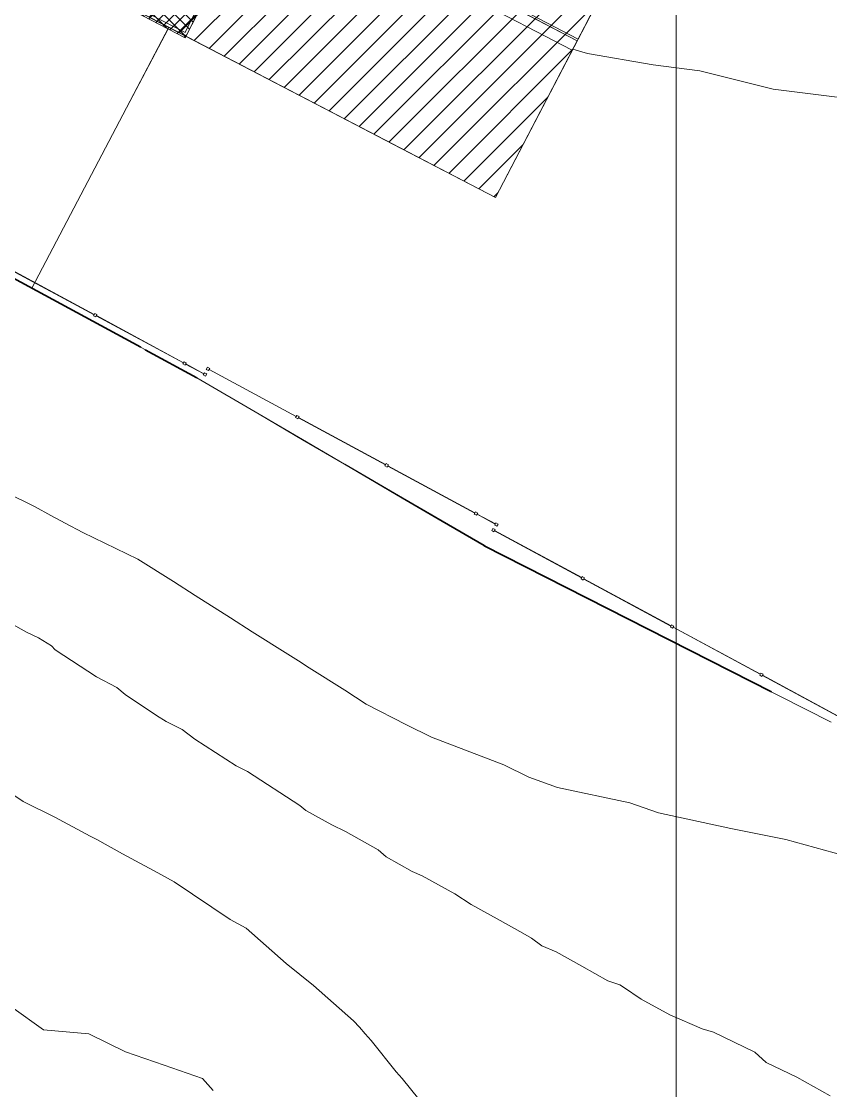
# Model space of a CAD drawing. Header units: metres. Extents: x -207 to 292, y -187 to 169.
# Drawn here: x -63.16 to -47.21, y -154.52 to -133.46 of the extents above; entities that cross this region are included whole.
import ezdxf

# ---------------------------------------------------------------- set-up
doc = ezdxf.new("R2010")
doc.units = ezdxf.units.M
doc.linetypes.add('IMPORT-IMPORT-LÍMITE2 _2_', pattern=[36.83, 6.35, -2.54, 0, -2.54, 25.4, 0, 0, 0])
for name, color, linetype, lineweight in [('A-FLOR', 7, 'Continuous', 9), ('A-FLOR-PATT', 7, 'Continuous', 9), ('A-GLAZ-CWMG', 7, 'Continuous', 9), ('A-WALL', 7, 'Continuous', 9), ('C-BLDG-PADS', 7, 'Continuous', 9), ('C-TOPO', 7, 'Continuous', 9), ('C-TOPO-MAJR', 7, 'Continuous', 35), ('EQUIPOS PIS', 7, 'Continuous', 9), ('grilla', 7, 'Continuous', 9), ('linea propiedad', 7, 'IMPORT-IMPORT-LÍMITE2 _2_', 35)]:
    doc.layers.add(name, color=color, linetype=linetype, lineweight=lineweight)
doc.layers.add('PR10-ARQ-PL-001-Emplazamiento-C-1_dwg', color=7, linetype='Continuous', lineweight=9, true_color=0x767676)

# ---------------------------------------------------------------- blocks, each defined once
blk = doc.blocks.new('YADRAN_LASQUEMAS_ARQ_MO_003_ESTANQUE CABECERA_rvt-1-PLANTA EMPLAZAMIENTO ACTUALIZADO')
at = {"layer": 'A-FLOR-PATT', "true_color": 0xc6c6c6}
h = blk.add_hatch(dxfattribs=at)
h.set_pattern_fill('FP_24', color=9, style=0, pattern_type=2)
h.set_pattern_definition([(45, (0, 0), (-0.10606602, 0.10606602), []), (135, (0, 0), (-0.10606602, -0.10606602), [])])
h.paths.add_polyline_path([(-59.933, -133.782), (-58.302, -130.622), (-68.559, -125.275), (-70.133, -128.465), (-60.384, -133.547)])
at = {"layer": 'A-FLOR'}
for p, q in [((-59.933, -133.782), (-70.133, -128.465)), ((-70.133, -128.465), (-59.933, -133.782)), ((-58.302, -130.622), (-59.933, -133.782)), ((-59.933, -133.782), (-58.302, -130.622))]:
    blk.add_line(p, q, dxfattribs=at)
at = {"layer": 'A-WALL'}
for p, q in [((-52.188, -133.809), (-68.559, -125.275)), ((-68.559, -125.275), (-52.188, -133.809)), ((-69.911, -128.58), (-59.933, -133.782)), ((-59.933, -133.782), (-69.911, -128.58)), ((-59.818, -133.56), (-58.417, -130.844)), ((-58.417, -130.844), (-59.818, -133.56)), ((-52.304, -134.031), (-58.417, -130.844)), ((-58.417, -130.844), (-52.304, -134.031)), ((-59.818, -133.56), (-59.933, -133.782)), ((-59.933, -133.782), (-59.818, -133.56)), ((-52.188, -133.809), (-52.304, -134.031)), ((-52.304, -134.031), (-52.188, -133.809))]:
    blk.add_line(p, q, dxfattribs=at)
blk = doc.blocks.new('PR10-ARQ-PL-001-Emplazamiento-C-1_dwg_Circular Mullion - 5mm-517344-PLANTA EMPLAZAMIENTO-674655-PLANTA EMPLAZAMIENTO ACTUALIZADO')
at = {"layer": 'A-GLAZ-CWMG', "flags": 128}
for points in [[(-84.442, 139.656), (-83.711, 141.464), (-83.713, 141.465), (-83.716, 141.466), (-84.446, 139.658), (-84.444, 139.657)], [(-84.444, 139.657), (-83.713, 141.465)]]:
    blk.add_lwpolyline(points, close=True, dxfattribs=at)
blk = doc.blocks.new('PR10-ARQ-PL-001-Emplazamiento-C-1_dwg_Circular Mullion - 5mm-533785-PLANTA EMPLAZAMIENTO-674666-PLANTA EMPLAZAMIENTO ACTUALIZADO')
at = {"layer": 'A-GLAZ-CWMG', "flags": 128}
for points in [[(-59.56, -140.402), (-59.92, -140.208), (-59.921, -140.21), (-59.922, -140.212), (-59.563, -140.406), (-59.562, -140.404)], [(-59.562, -140.404), (-59.921, -140.21)]]:
    blk.add_lwpolyline(points, close=True, dxfattribs=at)
blk = doc.blocks.new('PR10-ARQ-PL-001-Emplazamiento-C-1_dwg_Rectangular Mullion - 50 x 50 mm-517346-PLANTA EMPLAZAMIENTO-674657-PLANTA EMPLAZAMIENTO ACTUALIZADO')
at = {"layer": 'A-GLAZ-CWMG', "flags": 128}
blk.add_lwpolyline([(0.025, 0.025), (-0.025, 0.025), (-0.025, -0.025), (0.025, -0.025)], close=True, dxfattribs=at)
blk = doc.blocks.new('PR10-ARQ-PL-001-Emplazamiento-C-1_dwg_Rectangular Mullion - 50 x 50 mm-517357-PLANTA EMPLAZAMIENTO-674659-PLANTA EMPLAZAMIENTO ACTUALIZADO')
at = {"layer": 'A-GLAZ-CWMG', "flags": 128}
blk.add_lwpolyline([(0.025, 0.025), (0.025, -0.025), (-0.025, -0.025), (-0.025, 0.025)], close=True, dxfattribs=at)
blk = doc.blocks.new('PR10-ARQ-PL-001-Emplazamiento-C-1_dwg_Quad Corner Mullion - 50x50 mm-517351-PLANTA EMPLAZAMIENTO-674653-PLANTA EMPLAZAMIENTO ACTUALIZADO')
at = {"layer": 'A-GLAZ-CWMG', "flags": 128}
blk.add_lwpolyline([(0.025, 0.025), (-0.025, 0.025), (-0.025, -0.025), (0.025, -0.025)], close=True, dxfattribs=at)
blk = doc.blocks.new('PR10-ARQ-PL-001-Emplazamiento-C-1_dwg_Quad Corner Mullion - 50x50 mm-517358-PLANTA EMPLAZAMIENTO-674658-PLANTA EMPLAZAMIENTO ACTUALIZADO')
at = {"layer": 'A-GLAZ-CWMG', "flags": 128}
blk.add_lwpolyline([(0.025, 0.025), (0.025, -0.025), (-0.025, -0.025), (-0.025, 0.025)], close=True, dxfattribs=at)
blk = doc.blocks.new('PR10-ARQ-PL-001-Emplazamiento-C-1_dwg_Quad Corner Mullion - 50x50 mm-517354-PLANTA EMPLAZAMIENTO-674654-PLANTA EMPLAZAMIENTO ACTUALIZADO')
at = {"layer": 'A-GLAZ-CWMG', "flags": 128}
blk.add_lwpolyline([(0.025, 0.025), (0.025, -0.025), (-0.025, -0.025), (-0.025, 0.025)], close=True, dxfattribs=at)
blk = doc.blocks.new('PR10-ARQ-PL-001-Emplazamiento-C-1_dwg_Quad Corner Mullion - 50x50 mm-517356-PLANTA EMPLAZAMIENTO-674660-PLANTA EMPLAZAMIENTO ACTUALIZADO')
at = {"layer": 'A-GLAZ-CWMG', "flags": 128}
blk.add_lwpolyline([(0.025, 0.025), (-0.025, 0.025), (-0.025, -0.025), (0.025, -0.025)], close=True, dxfattribs=at)
blk = doc.blocks.new('PR10-ARQ-PL-001-Emplazamiento-C-1_dwg_Circular Mullion - 5mm-533957-PLANTA EMPLAZAMIENTO-674682-PLANTA EMPLAZAMIENTO ACTUALIZADO')
at = {"layer": 'A-GLAZ-CWMG', "flags": 128}
for points in [[(-53.819, -143.358), (-54.177, -143.165), (-54.178, -143.167), (-54.179, -143.169), (-53.821, -143.362), (-53.82, -143.36)], [(-53.82, -143.36), (-54.178, -143.167)]]:
    blk.add_lwpolyline(points, close=True, dxfattribs=at)
blk = doc.blocks.new('PR10-ARQ-PL-001-Emplazamiento-C-1_dwg-674643-PLANTA EMPLAZAMIENTO ACTUALIZADO')
at = {"lineweight": 9, "true_color": 0x0000ff}
h = blk.add_hatch(dxfattribs=at)
h.set_pattern_fill('FP_4', color=5, style=0, pattern_type=2)
h.set_pattern_definition([(45, (0, 0), (-0.2245064, 0.2245064), [])])
h.paths.add_polyline_path([(-53.817, -136.933), (-51.195, -131.903), (-52.521, -131.235), (-51.291, -128.657), (-53.766, -127.464), (-47.769, -115.926), (-49.371, -115.085), (-48.232, -112.822), (-60.834, -106.205), (-61.973, -108.468), (-63.223, -107.811), (-67.311, -115.93), (-67.198, -115.988), (-71.313, -123.882), (-68.574, -125.309), (-70.186, -128.401), (-58.302, -134.595)])
at = {"lineweight": 9}
blk.add_line((-70.118, -128.436), (-59.918, -133.753), dxfattribs=at)
at = {"lineweight": 9, "flags": 128}
blk.add_lwpolyline([(-59.918, -133.753), (-53.817, -136.933), (-51.195, -131.903), (-52.523, -131.239), (-51.288, -128.659)], dxfattribs=at)
at = {"layer": 'C-BLDG-PADS'}
for p, q in [((-59.918, -133.753), (-70.118, -128.436)), ((-52.205, -133.842), (-58.319, -130.655)), ((-53.817, -136.933), (-59.918, -133.753))]:
    blk.add_line(p, q, dxfattribs=at)
at = {"layer": 'C-BLDG-PADS', "flags": 128}
blk.add_lwpolyline([(-52.523, -131.238), (-51.183, -131.88), (-53.817, -136.933)], dxfattribs=at)
at = {"layer": 'C-TOPO'}
blk.add_line((-70.118, -128.436), (-59.918, -133.753), dxfattribs=at)
at = {"layer": 'C-TOPO', "flags": 128}
for points in [[(-47.204, -147.268), (-49.25, -146.228), (-50.394, -145.647), (-53.88, -143.876), (-54.042, -143.793), (-54.87, -143.309), (-55.653, -142.85), (-56.79, -142.185), (-57.617, -141.701), (-58.474, -141.199), (-59.701, -140.481), (-60.869, -139.847), (-61.135, -139.702), (-61.867, -139.305), (-63.476, -138.432), (-65.426, -137.373), (-66.431, -136.827), (-69.242, -135.301), (-71.101, -134.291), (-71.799, -133.912)], [(-71.799, -133.912), (-71.101, -134.291), (-69.242, -135.301), (-66.431, -136.827), (-65.426, -137.373), (-63.476, -138.432), (-62.952, -138.716), (-61.087, -135.165), (-60.269, -133.607)], [(-47.204, -147.268), (-49.25, -146.228), (-50.394, -145.647), (-53.88, -143.876), (-54.036, -143.785), (-54.042, -143.781), (-54.868, -143.3), (-55.65, -142.845), (-56.788, -142.182), (-56.79, -142.181), (-57.616, -141.7), (-58.045, -141.45), (-58.474, -141.199), (-59.701, -140.481), (-60.869, -139.847), (-61.135, -139.702), (-61.867, -139.305), (-62.952, -138.716), (-61.087, -135.165), (-60.269, -133.607)], [(-60.269, -133.607), (-60.254, -133.578), (-63.005, -132.144), (-63.124, -132.082), (-63.186, -132.049), (-64.904, -131.154), (-66.984, -130.07), (-67.745, -129.673), (-68.294, -129.387), (-69.032, -129.002), (-70.118, -128.436)], [(-60.254, -133.578), (-63.005, -132.144), (-63.124, -132.082), (-63.186, -132.049), (-64.904, -131.154), (-66.984, -130.07), (-67.745, -129.673), (-68.294, -129.387), (-69.032, -129.002), (-70.118, -128.436)], [(-70.118, -128.436), (-69.032, -129.002), (-68.294, -129.387), (-67.745, -129.673), (-66.984, -130.07), (-64.904, -131.154), (-63.186, -132.049), (-63.124, -132.082), (-63.005, -132.144), (-60.254, -133.578)], [(-58.319, -130.655), (-52.205, -133.842), (-52.371, -134.159), (-52.626, -134.649), (-53.817, -136.933), (-54.652, -136.498), (-55.84, -135.879), (-57.023, -135.262), (-59.274, -134.089), (-59.918, -133.753)], [(-59.918, -133.753), (-59.274, -134.089), (-57.023, -135.262), (-55.84, -135.879), (-54.652, -136.498), (-53.817, -136.933), (-52.626, -134.649), (-52.371, -134.159), (-52.205, -133.842), (-58.319, -130.655)], [(-59.918, -133.753), (-53.817, -136.933), (-52.205, -133.842), (-58.319, -130.655)], [(-58.319, -130.655), (-52.205, -133.842), (-51.183, -131.88), (-52.523, -131.238)], [(-53.549, -133.141), (-52.205, -133.842), (-53.549, -133.141)], [(-53.549, -133.141), (-52.205, -133.842), (-53.549, -133.141)], [(-59.918, -133.753), (-59.274, -134.089), (-57.023, -135.262), (-55.84, -135.879), (-54.652, -136.498), (-53.817, -136.933), (-52.626, -134.649), (-52.371, -134.159), (-52.205, -133.842), (-52.058, -133.56), (-52.009, -133.465), (-51.619, -132.716), (-51.378, -132.254), (-51.267, -132.042), (-51.183, -131.88), (-51.412, -131.77), (-52.488, -131.255), (-52.523, -131.238)], [(-60.269, -133.607), (-60.254, -133.578), (-60.017, -133.701), (-59.918, -133.753)]]:
    blk.add_lwpolyline(points, dxfattribs=at)
for points in [[(-70.118, -128.436), (-69.032, -129.002), (-68.294, -129.387), (-67.745, -129.673), (-66.984, -130.07), (-64.904, -131.154), (-63.186, -132.049), (-63.124, -132.082), (-63.005, -132.144), (-60.254, -133.578), (-63.005, -132.144), (-63.124, -132.082), (-63.186, -132.049), (-64.904, -131.154), (-66.984, -130.07), (-67.745, -129.673), (-68.294, -129.387), (-69.032, -129.002)], [(-52.523, -131.239), (-52.488, -131.255), (-51.412, -131.77), (-51.183, -131.88), (-51.267, -132.042), (-51.378, -132.254), (-51.619, -132.716), (-52.009, -133.465), (-52.058, -133.56), (-52.205, -133.842), (-52.058, -133.56), (-52.009, -133.465), (-51.619, -132.716), (-51.378, -132.254), (-51.267, -132.042), (-51.183, -131.88), (-51.412, -131.77), (-52.488, -131.255)], [(-52.523, -131.239), (-52.488, -131.255), (-51.412, -131.77), (-51.183, -131.88), (-51.267, -132.042), (-51.378, -132.254), (-51.619, -132.716), (-52.009, -133.465), (-52.058, -133.56), (-52.205, -133.842), (-52.058, -133.56), (-52.009, -133.465), (-51.619, -132.716), (-51.378, -132.254), (-51.267, -132.042), (-51.183, -131.88), (-51.412, -131.77), (-52.488, -131.255)], [(-59.918, -133.753), (-60.017, -133.701), (-60.254, -133.578), (-60.017, -133.701)], [(-59.918, -133.753), (-60.017, -133.701), (-60.254, -133.578), (-60.017, -133.701)], [(-59.918, -133.753), (-59.274, -134.089), (-57.023, -135.262), (-55.84, -135.879), (-54.652, -136.498), (-53.817, -136.933), (-52.626, -134.649), (-52.371, -134.159), (-52.205, -133.842), (-52.371, -134.159), (-52.626, -134.649), (-53.817, -136.933), (-54.652, -136.498), (-55.84, -135.879), (-57.023, -135.262), (-59.274, -134.089)]]:
    blk.add_lwpolyline(points, close=True, dxfattribs=at)
at = {"layer": 'C-TOPO-MAJR', "color": 1, "lineweight": 9, "true_color": 0xff0000, "flags": 128}
for points in [[(-46.381, -150.046), (-48.094, -149.577), (-49.181, -149.356), (-50.607, -149.053), (-51.171, -148.853), (-52.597, -148.55), (-53.161, -148.35), (-53.653, -148.106), (-55.077, -147.562), (-55.569, -147.318), (-56.363, -146.909), (-56.786, -146.636), (-57.488, -146.196), (-57.699, -146.059), (-57.91, -145.923), (-58.612, -145.483), (-59.035, -145.21), (-59.737, -144.77), (-60.159, -144.497), (-60.862, -144.056), (-61.95, -143.526), (-62.296, -143.346), (-62.575, -143.192), (-62.887, -143.025), (-63.459, -142.741)], [(-47.222, -154.624), (-47.878, -154.257), (-48.482, -153.966), (-48.704, -153.768), (-49.523, -153.373), (-49.741, -153.307), (-50.383, -153.029), (-50.949, -152.724), (-51.297, -152.487), (-51.365, -152.439), (-51.604, -152.357), (-52.113, -152.073), (-52.622, -151.789), (-52.906, -151.673), (-53.106, -151.519), (-53.277, -151.422), (-53.786, -151.138), (-54.295, -150.854), (-54.617, -150.649), (-55.262, -150.289), (-55.46, -150.203), (-55.969, -149.919), (-56.129, -149.779), (-56.773, -149.419), (-57.041, -149.287), (-57.55, -149.003), (-57.674, -148.905), (-58.704, -148.235), (-58.926, -148.126), (-59.739, -147.597), (-59.99, -147.41), (-60.302, -147.249), (-60.493, -147.134), (-61.115, -146.72), (-61.276, -146.585), (-61.678, -146.372), (-62.491, -145.843), (-62.562, -145.76), (-62.818, -145.605), (-63.054, -145.495), (-63.846, -145.05)], [(-55.161, -154.897), (-55.658, -154.281), (-55.772, -154.151), (-56.269, -153.535), (-56.383, -153.405), (-56.498, -153.275), (-56.612, -153.145), (-57.401, -152.45), (-57.67, -152.235), (-57.939, -152.02), (-58.729, -151.325), (-59.047, -151.149), (-60.149, -150.409), (-60.467, -150.233), (-61.163, -149.86), (-61.671, -149.577), (-61.8, -149.508), (-62.496, -149.134), (-63.121, -148.83), (-63.608, -148.508)], [(-59.382, -154.523), (-59.588, -154.286), (-60.347, -154.021), (-61.105, -153.756), (-61.829, -153.406), (-62.72, -153.326), (-63.346, -152.876), (-64.91, -152.391), (-66.946, -151.796), (-67.963, -151.498), (-68.746, -151.255), (-69.763, -150.958), (-70.546, -150.715), (-71.709, -150.27)], [(-52.292, -134.008), (-52.004, -134.091), (-50.709, -134.316), (-49.79, -134.433), (-48.343, -134.794), (-46.505, -135.026), (-44.846, -135.315), (-43.399, -135.676), (-41.655, -136.223), (-40.223, -136.738), (-38.199, -137.694), (-36.175, -138.65), (-34.743, -139.166), (-33.4, -139.727), (-32.757, -139.9), (-31.341, -140.382), (-30.698, -140.555), (-29.282, -141.037)]]:
    blk.add_lwpolyline(points, dxfattribs=at)
at = {"layer": 'EQUIPOS PIS', "flags": 128}
blk.add_lwpolyline([(-68.518, -125.296), (-70.077, -128.454), (-59.932, -133.68), (-58.398, -130.572)], dxfattribs=at)
at = {"layer": 'grilla'}
blk.add_line((-50.258, -123.137), (-50.258, -186.737), dxfattribs=at)
at = {"layer": 'linea propiedad', "flags": 128}
for points in [[(143.795, -0.255), (151.813, 17.148), (-83.704, 141.488), (-161.771, -49.779), (-137.14, -85.351), (-83.167, -127.74), (-59.701, -140.481)], [(-54.042, -143.793), (-38.598, -151.641), (-10.751, -156.968), (44.566, -149.053), (79.439, -137.61), (80.625, -135.045), (148.868, -121.367), (151.509, -116.902), (163.851, -37.257), (170.315, -18.175), (141.974, -4.208)]]:
    blk.add_lwpolyline(points, dxfattribs=at)
for name, p, rotation in [('PR10-ARQ-PL-001-Emplazamiento-C-1_dwg_Circular Mullion - 5mm-517344-PLANTA EMPLAZAMIENTO-674655-PLANTA EMPLAZAMIENTO ACTUALIZADO', (86.419, -70.766), 83.64668173730823), ('PR10-ARQ-PL-001-Emplazamiento-C-1_dwg_Circular Mullion - 5mm-517344-PLANTA EMPLAZAMIENTO-674655-PLANTA EMPLAZAMIENTO ACTUALIZADO', (86.419, -70.766), 83.64668173730823), ('PR10-ARQ-PL-001-Emplazamiento-C-1_dwg_Circular Mullion - 5mm-517344-PLANTA EMPLAZAMIENTO-674655-PLANTA EMPLAZAMIENTO ACTUALIZADO', (86.419, -70.766), 83.64668173730823), ('PR10-ARQ-PL-001-Emplazamiento-C-1_dwg_Circular Mullion - 5mm-517344-PLANTA EMPLAZAMIENTO-674655-PLANTA EMPLAZAMIENTO ACTUALIZADO', (88.179, -71.715), 83.64668173730823), ('PR10-ARQ-PL-001-Emplazamiento-C-1_dwg_Circular Mullion - 5mm-517344-PLANTA EMPLAZAMIENTO-674655-PLANTA EMPLAZAMIENTO ACTUALIZADO', (88.179, -71.715), 83.64668173730823), ('PR10-ARQ-PL-001-Emplazamiento-C-1_dwg_Circular Mullion - 5mm-517344-PLANTA EMPLAZAMIENTO-674655-PLANTA EMPLAZAMIENTO ACTUALIZADO', (88.179, -71.715), 83.64668173730823), ('PR10-ARQ-PL-001-Emplazamiento-C-1_dwg_Circular Mullion - 5mm-517344-PLANTA EMPLAZAMIENTO-674655-PLANTA EMPLAZAMIENTO ACTUALIZADO', (90.402, -72.773), 83.64668173730814), ('PR10-ARQ-PL-001-Emplazamiento-C-1_dwg_Circular Mullion - 5mm-517344-PLANTA EMPLAZAMIENTO-674655-PLANTA EMPLAZAMIENTO ACTUALIZADO', (90.402, -72.773), 83.64668173730814), ('PR10-ARQ-PL-001-Emplazamiento-C-1_dwg_Circular Mullion - 5mm-517344-PLANTA EMPLAZAMIENTO-674655-PLANTA EMPLAZAMIENTO ACTUALIZADO', (90.402, -72.773), 83.64668173730814), ('PR10-ARQ-PL-001-Emplazamiento-C-1_dwg_Quad Corner Mullion - 50x50 mm-517354-PLANTA EMPLAZAMIENTO-674654-PLANTA EMPLAZAMIENTO ACTUALIZADO', (-59.48, -140.306), 151.6466817373082), ('PR10-ARQ-PL-001-Emplazamiento-C-1_dwg_Quad Corner Mullion - 50x50 mm-517356-PLANTA EMPLAZAMIENTO-674660-PLANTA EMPLAZAMIENTO ACTUALIZADO', (-59.48, -140.306), 151.6466817373082), ('PR10-ARQ-PL-001-Emplazamiento-C-1_dwg_Circular Mullion - 5mm-517344-PLANTA EMPLAZAMIENTO-674655-PLANTA EMPLAZAMIENTO ACTUALIZADO', (92.162, -73.723), 83.64668173730823), ('PR10-ARQ-PL-001-Emplazamiento-C-1_dwg_Circular Mullion - 5mm-517344-PLANTA EMPLAZAMIENTO-674655-PLANTA EMPLAZAMIENTO ACTUALIZADO', (92.162, -73.723), 83.64668173730823), ('PR10-ARQ-PL-001-Emplazamiento-C-1_dwg_Circular Mullion - 5mm-517344-PLANTA EMPLAZAMIENTO-674655-PLANTA EMPLAZAMIENTO ACTUALIZADO', (92.162, -73.723), 83.64668173730823), ('PR10-ARQ-PL-001-Emplazamiento-C-1_dwg_Circular Mullion - 5mm-517344-PLANTA EMPLAZAMIENTO-674655-PLANTA EMPLAZAMIENTO ACTUALIZADO', (93.922, -74.672), 83.64668173730823), ('PR10-ARQ-PL-001-Emplazamiento-C-1_dwg_Circular Mullion - 5mm-517344-PLANTA EMPLAZAMIENTO-674655-PLANTA EMPLAZAMIENTO ACTUALIZADO', (93.922, -74.672), 83.64668173730823), ('PR10-ARQ-PL-001-Emplazamiento-C-1_dwg_Circular Mullion - 5mm-517344-PLANTA EMPLAZAMIENTO-674655-PLANTA EMPLAZAMIENTO ACTUALIZADO', (93.922, -74.672), 83.64668173730823), ('PR10-ARQ-PL-001-Emplazamiento-C-1_dwg_Circular Mullion - 5mm-517344-PLANTA EMPLAZAMIENTO-674655-PLANTA EMPLAZAMIENTO ACTUALIZADO', (96.025, -75.949), 83.64668173730858), ('PR10-ARQ-PL-001-Emplazamiento-C-1_dwg_Circular Mullion - 5mm-517344-PLANTA EMPLAZAMIENTO-674655-PLANTA EMPLAZAMIENTO ACTUALIZADO', (96.025, -75.949), 83.64668173730858), ('PR10-ARQ-PL-001-Emplazamiento-C-1_dwg_Circular Mullion - 5mm-517344-PLANTA EMPLAZAMIENTO-674655-PLANTA EMPLAZAMIENTO ACTUALIZADO', (96.025, -75.949), 83.64668173730858), ('PR10-ARQ-PL-001-Emplazamiento-C-1_dwg_Quad Corner Mullion - 50x50 mm-517354-PLANTA EMPLAZAMIENTO-674654-PLANTA EMPLAZAMIENTO ACTUALIZADO', (-53.857, -143.482), 151.6466817373084), ('PR10-ARQ-PL-001-Emplazamiento-C-1_dwg_Quad Corner Mullion - 50x50 mm-517356-PLANTA EMPLAZAMIENTO-674660-PLANTA EMPLAZAMIENTO ACTUALIZADO', (-53.857, -143.482), 151.6466817373084), ('PR10-ARQ-PL-001-Emplazamiento-C-1_dwg_Circular Mullion - 5mm-517344-PLANTA EMPLAZAMIENTO-674655-PLANTA EMPLAZAMIENTO ACTUALIZADO', (97.785, -76.899), 83.64668173730823), ('PR10-ARQ-PL-001-Emplazamiento-C-1_dwg_Circular Mullion - 5mm-517344-PLANTA EMPLAZAMIENTO-674655-PLANTA EMPLAZAMIENTO ACTUALIZADO', (97.785, -76.899), 83.64668173730823), ('PR10-ARQ-PL-001-Emplazamiento-C-1_dwg_Circular Mullion - 5mm-517344-PLANTA EMPLAZAMIENTO-674655-PLANTA EMPLAZAMIENTO ACTUALIZADO', (97.785, -76.899), 83.64668173730823), ('PR10-ARQ-PL-001-Emplazamiento-C-1_dwg_Circular Mullion - 5mm-517344-PLANTA EMPLAZAMIENTO-674655-PLANTA EMPLAZAMIENTO ACTUALIZADO', (99.545, -77.849), 83.64668173730823), ('PR10-ARQ-PL-001-Emplazamiento-C-1_dwg_Circular Mullion - 5mm-517344-PLANTA EMPLAZAMIENTO-674655-PLANTA EMPLAZAMIENTO ACTUALIZADO', (99.545, -77.849), 83.64668173730823), ('PR10-ARQ-PL-001-Emplazamiento-C-1_dwg_Circular Mullion - 5mm-517344-PLANTA EMPLAZAMIENTO-674655-PLANTA EMPLAZAMIENTO ACTUALIZADO', (99.545, -77.849), 83.64668173730823), ('PR10-ARQ-PL-001-Emplazamiento-C-1_dwg_Circular Mullion - 5mm-517344-PLANTA EMPLAZAMIENTO-674655-PLANTA EMPLAZAMIENTO ACTUALIZADO', (101.305, -78.799), 83.64668173730867), ('PR10-ARQ-PL-001-Emplazamiento-C-1_dwg_Circular Mullion - 5mm-517344-PLANTA EMPLAZAMIENTO-674655-PLANTA EMPLAZAMIENTO ACTUALIZADO', (101.305, -78.799), 83.64668173730867), ('PR10-ARQ-PL-001-Emplazamiento-C-1_dwg_Circular Mullion - 5mm-517344-PLANTA EMPLAZAMIENTO-674655-PLANTA EMPLAZAMIENTO ACTUALIZADO', (101.305, -78.799), 83.64668173730867)]:
    blk.add_blockref(name, p, dxfattribs=dict(rotation=rotation))
at = {"extrusion": (0, 0, -1), "rotation": 208.3533182626917}
for name, p in [('PR10-ARQ-PL-001-Emplazamiento-C-1_dwg_Rectangular Mullion - 50 x 50 mm-517346-PLANTA EMPLAZAMIENTO-674657-PLANTA EMPLAZAMIENTO ACTUALIZADO', (61.703, -139.248)), ('PR10-ARQ-PL-001-Emplazamiento-C-1_dwg_Rectangular Mullion - 50 x 50 mm-517357-PLANTA EMPLAZAMIENTO-674659-PLANTA EMPLAZAMIENTO ACTUALIZADO', (61.703, -139.248)), ('PR10-ARQ-PL-001-Emplazamiento-C-1_dwg_Rectangular Mullion - 50 x 50 mm-517346-PLANTA EMPLAZAMIENTO-674657-PLANTA EMPLAZAMIENTO ACTUALIZADO', (59.943, -140.198)), ('PR10-ARQ-PL-001-Emplazamiento-C-1_dwg_Rectangular Mullion - 50 x 50 mm-517357-PLANTA EMPLAZAMIENTO-674659-PLANTA EMPLAZAMIENTO ACTUALIZADO', (59.943, -140.198)), ('PR10-ARQ-PL-001-Emplazamiento-C-1_dwg_Quad Corner Mullion - 50x50 mm-517351-PLANTA EMPLAZAMIENTO-674653-PLANTA EMPLAZAMIENTO ACTUALIZADO', (59.54, -140.416)), ('PR10-ARQ-PL-001-Emplazamiento-C-1_dwg_Quad Corner Mullion - 50x50 mm-517358-PLANTA EMPLAZAMIENTO-674658-PLANTA EMPLAZAMIENTO ACTUALIZADO', (59.54, -140.416)), ('PR10-ARQ-PL-001-Emplazamiento-C-1_dwg_Rectangular Mullion - 50 x 50 mm-517346-PLANTA EMPLAZAMIENTO-674657-PLANTA EMPLAZAMIENTO ACTUALIZADO', (57.72, -141.256)), ('PR10-ARQ-PL-001-Emplazamiento-C-1_dwg_Rectangular Mullion - 50 x 50 mm-517357-PLANTA EMPLAZAMIENTO-674659-PLANTA EMPLAZAMIENTO ACTUALIZADO', (57.72, -141.256)), ('PR10-ARQ-PL-001-Emplazamiento-C-1_dwg_Rectangular Mullion - 50 x 50 mm-517346-PLANTA EMPLAZAMIENTO-674657-PLANTA EMPLAZAMIENTO ACTUALIZADO', (55.96, -142.205)), ('PR10-ARQ-PL-001-Emplazamiento-C-1_dwg_Rectangular Mullion - 50 x 50 mm-517357-PLANTA EMPLAZAMIENTO-674659-PLANTA EMPLAZAMIENTO ACTUALIZADO', (55.96, -142.205)), ('PR10-ARQ-PL-001-Emplazamiento-C-1_dwg_Rectangular Mullion - 50 x 50 mm-517346-PLANTA EMPLAZAMIENTO-674657-PLANTA EMPLAZAMIENTO ACTUALIZADO', (54.2, -143.155)), ('PR10-ARQ-PL-001-Emplazamiento-C-1_dwg_Rectangular Mullion - 50 x 50 mm-517357-PLANTA EMPLAZAMIENTO-674659-PLANTA EMPLAZAMIENTO ACTUALIZADO', (54.2, -143.155)), ('PR10-ARQ-PL-001-Emplazamiento-C-1_dwg_Quad Corner Mullion - 50x50 mm-517351-PLANTA EMPLAZAMIENTO-674653-PLANTA EMPLAZAMIENTO ACTUALIZADO', (53.798, -143.372)), ('PR10-ARQ-PL-001-Emplazamiento-C-1_dwg_Quad Corner Mullion - 50x50 mm-517358-PLANTA EMPLAZAMIENTO-674658-PLANTA EMPLAZAMIENTO ACTUALIZADO', (53.798, -143.372)), ('PR10-ARQ-PL-001-Emplazamiento-C-1_dwg_Rectangular Mullion - 50 x 50 mm-517346-PLANTA EMPLAZAMIENTO-674657-PLANTA EMPLAZAMIENTO ACTUALIZADO', (52.097, -144.432)), ('PR10-ARQ-PL-001-Emplazamiento-C-1_dwg_Rectangular Mullion - 50 x 50 mm-517357-PLANTA EMPLAZAMIENTO-674659-PLANTA EMPLAZAMIENTO ACTUALIZADO', (52.097, -144.432)), ('PR10-ARQ-PL-001-Emplazamiento-C-1_dwg_Rectangular Mullion - 50 x 50 mm-517346-PLANTA EMPLAZAMIENTO-674657-PLANTA EMPLAZAMIENTO ACTUALIZADO', (50.337, -145.382)), ('PR10-ARQ-PL-001-Emplazamiento-C-1_dwg_Rectangular Mullion - 50 x 50 mm-517357-PLANTA EMPLAZAMIENTO-674659-PLANTA EMPLAZAMIENTO ACTUALIZADO', (50.337, -145.382)), ('PR10-ARQ-PL-001-Emplazamiento-C-1_dwg_Rectangular Mullion - 50 x 50 mm-517346-PLANTA EMPLAZAMIENTO-674657-PLANTA EMPLAZAMIENTO ACTUALIZADO', (48.577, -146.332)), ('PR10-ARQ-PL-001-Emplazamiento-C-1_dwg_Rectangular Mullion - 50 x 50 mm-517357-PLANTA EMPLAZAMIENTO-674659-PLANTA EMPLAZAMIENTO ACTUALIZADO', (48.577, -146.332))]:
    blk.add_blockref(name, p, dxfattribs=at)
for name in ['PR10-ARQ-PL-001-Emplazamiento-C-1_dwg_Circular Mullion - 5mm-533785-PLANTA EMPLAZAMIENTO-674666-PLANTA EMPLAZAMIENTO ACTUALIZADO', 'PR10-ARQ-PL-001-Emplazamiento-C-1_dwg_Circular Mullion - 5mm-533785-PLANTA EMPLAZAMIENTO-674666-PLANTA EMPLAZAMIENTO ACTUALIZADO', 'PR10-ARQ-PL-001-Emplazamiento-C-1_dwg_Circular Mullion - 5mm-533785-PLANTA EMPLAZAMIENTO-674666-PLANTA EMPLAZAMIENTO ACTUALIZADO', 'PR10-ARQ-PL-001-Emplazamiento-C-1_dwg_Circular Mullion - 5mm-533957-PLANTA EMPLAZAMIENTO-674682-PLANTA EMPLAZAMIENTO ACTUALIZADO', 'PR10-ARQ-PL-001-Emplazamiento-C-1_dwg_Circular Mullion - 5mm-533957-PLANTA EMPLAZAMIENTO-674682-PLANTA EMPLAZAMIENTO ACTUALIZADO', 'PR10-ARQ-PL-001-Emplazamiento-C-1_dwg_Circular Mullion - 5mm-533957-PLANTA EMPLAZAMIENTO-674682-PLANTA EMPLAZAMIENTO ACTUALIZADO']:
    blk.add_blockref(name, (0, 0))
blk = doc.blocks.new('Circular Mullion - 5mm-517344-PLANTA EMPLAZAMIENTO ACTUALIZADO')
at = {"layer": 'A-GLAZ-CWMG'}
for p, q in [((-83.716, 141.466), (-84.446, 139.658)), ((-84.444, 139.657), (-83.713, 141.465)), ((-83.713, 141.465), (-84.444, 139.657)), ((-84.442, 139.656), (-83.711, 141.464)), ((-83.713, 141.465), (-83.716, 141.466)), ((-83.711, 141.464), (-83.713, 141.465)), ((-84.446, 139.658), (-84.444, 139.657)), ((-84.444, 139.657), (-84.442, 139.656))]:
    blk.add_line(p, q, dxfattribs=at)
blk = doc.blocks.new('Circular Mullion - 5mm-533785-PLANTA EMPLAZAMIENTO ACTUALIZADO')
at = {"layer": 'A-GLAZ-CWMG'}
for p, q in [((-59.921, -140.21), (-59.922, -140.212)), ((-59.922, -140.212), (-59.563, -140.406)), ((-59.92, -140.208), (-59.921, -140.21)), ((-59.562, -140.404), (-59.921, -140.21)), ((-59.921, -140.21), (-59.562, -140.404)), ((-59.56, -140.402), (-59.92, -140.208)), ((-59.563, -140.406), (-59.562, -140.404)), ((-59.562, -140.404), (-59.56, -140.402))]:
    blk.add_line(p, q, dxfattribs=at)
blk = doc.blocks.new('Rectangular Mullion - 50 x 50 mm-517346-PLANTA EMPLAZAMIENTO ACTUALIZADO')
at = {"layer": 'A-GLAZ-CWMG'}
for p, q in [((0.025, 0.025), (-0.025, 0.025)), ((-0.025, 0.025), (-0.025, -0.025)), ((0.025, -0.025), (0.025, 0.025)), ((-0.025, -0.025), (0.025, -0.025))]:
    blk.add_line(p, q, dxfattribs=at)
blk = doc.blocks.new('Rectangular Mullion - 50 x 50 mm-517357-PLANTA EMPLAZAMIENTO ACTUALIZADO')
at = {"layer": 'A-GLAZ-CWMG'}
for p, q in [((-0.025, -0.025), (-0.025, 0.025)), ((-0.025, 0.025), (0.025, 0.025)), ((0.025, 0.025), (0.025, -0.025)), ((0.025, -0.025), (-0.025, -0.025))]:
    blk.add_line(p, q, dxfattribs=at)
blk = doc.blocks.new('Quad Corner Mullion - 50x50 mm-517351-PLANTA EMPLAZAMIENTO ACTUALIZADO')
at = {"layer": 'A-GLAZ-CWMG'}
for p, q in [((0.025, 0.025), (-0.025, 0.025)), ((-0.025, 0.025), (-0.025, -0.025)), ((0.025, -0.025), (0.025, 0.025)), ((-0.025, -0.025), (0.025, -0.025))]:
    blk.add_line(p, q, dxfattribs=at)
blk = doc.blocks.new('Quad Corner Mullion - 50x50 mm-517358-PLANTA EMPLAZAMIENTO ACTUALIZADO')
at = {"layer": 'A-GLAZ-CWMG'}
for p, q in [((-0.025, -0.025), (-0.025, 0.025)), ((-0.025, 0.025), (0.025, 0.025)), ((0.025, 0.025), (0.025, -0.025)), ((0.025, -0.025), (-0.025, -0.025))]:
    blk.add_line(p, q, dxfattribs=at)
blk = doc.blocks.new('Quad Corner Mullion - 50x50 mm-517354-PLANTA EMPLAZAMIENTO ACTUALIZADO')
at = {"layer": 'A-GLAZ-CWMG'}
for p, q in [((-0.025, -0.025), (-0.025, 0.025)), ((-0.025, 0.025), (0.025, 0.025)), ((0.025, 0.025), (0.025, -0.025)), ((0.025, -0.025), (-0.025, -0.025))]:
    blk.add_line(p, q, dxfattribs=at)
blk = doc.blocks.new('Quad Corner Mullion - 50x50 mm-517356-PLANTA EMPLAZAMIENTO ACTUALIZADO')
at = {"layer": 'A-GLAZ-CWMG'}
for p, q in [((0.025, 0.025), (-0.025, 0.025)), ((-0.025, 0.025), (-0.025, -0.025)), ((0.025, -0.025), (0.025, 0.025)), ((-0.025, -0.025), (0.025, -0.025))]:
    blk.add_line(p, q, dxfattribs=at)
blk = doc.blocks.new('Circular Mullion - 5mm-533957-PLANTA EMPLAZAMIENTO ACTUALIZADO')
at = {"layer": 'A-GLAZ-CWMG'}
for p, q in [((-54.178, -143.167), (-54.179, -143.169)), ((-54.179, -143.169), (-53.821, -143.362)), ((-54.177, -143.165), (-54.178, -143.167)), ((-53.82, -143.36), (-54.178, -143.167)), ((-54.178, -143.167), (-53.82, -143.36)), ((-53.819, -143.358), (-54.177, -143.165)), ((-53.821, -143.362), (-53.82, -143.36)), ((-53.82, -143.36), (-53.819, -143.358))]:
    blk.add_line(p, q, dxfattribs=at)

msp = doc.modelspace()

# ---------------------------------------------------------------- linework, layer by layer
at = {"layer": 'C-BLDG-PADS'}
for p, q in [((-52.205, -133.842), (-71.313, -123.882)), ((-53.817, -136.933), (-70.186, -128.401)), ((-51.183, -131.88), (-53.817, -136.933))]:
    msp.add_line(p, q, dxfattribs=at)
at = {"layer": 'C-TOPO'}
for p, q in [((-52.205, -133.842), (-71.313, -123.882)), ((-52.205, -133.842), (-68.574, -125.309)), ((-53.817, -136.933), (-70.186, -128.401)), ((-52.205, -133.842), (-58.633, -130.491)), ((-52.205, -133.842), (-58.633, -130.491)), ((-52.205, -133.842), (-51.183, -131.88)), ((-60.254, -133.578), (-63.005, -132.144)), ((-60.254, -133.578), (-63.005, -132.144)), ((-60.254, -133.578), (-63.005, -132.144)), ((-63.005, -132.144), (-60.254, -133.578)), ((-63.005, -132.144), (-60.254, -133.578)), ((-51.619, -132.716), (-52.009, -133.465)), ((-52.009, -133.465), (-51.619, -132.716)), ((-52.009, -133.465), (-51.619, -132.716)), ((-52.009, -133.465), (-51.619, -132.716)), ((-52.009, -133.465), (-51.619, -132.716)), ((-52.205, -133.842), (-53.549, -133.141)), ((-52.205, -133.842), (-53.549, -133.141)), ((-52.205, -133.842), (-53.549, -133.141)), ((-52.205, -133.842), (-53.549, -133.141)), ((-52.009, -133.465), (-52.058, -133.56)), ((-52.058, -133.56), (-52.009, -133.465)), ((-52.058, -133.56), (-52.009, -133.465)), ((-52.058, -133.56), (-52.009, -133.465)), ((-52.058, -133.56), (-52.009, -133.465)), ((-61.087, -135.165), (-60.254, -133.578)), ((-60.254, -133.578), (-61.087, -135.165)), ((-60.017, -133.701), (-60.254, -133.578)), ((-60.017, -133.701), (-60.254, -133.578)), ((-60.017, -133.701), (-60.254, -133.578)), ((-60.254, -133.578), (-60.017, -133.701)), ((-60.254, -133.578), (-60.017, -133.701)), ((-59.274, -134.089), (-60.017, -133.701)), ((-59.274, -134.089), (-60.017, -133.701)), ((-59.274, -134.089), (-60.017, -133.701)), ((-60.017, -133.701), (-59.274, -134.089)), ((-60.017, -133.701), (-59.274, -134.089)), ((-52.058, -133.56), (-52.205, -133.842)), ((-52.205, -133.842), (-52.058, -133.56)), ((-52.205, -133.842), (-52.058, -133.56)), ((-52.205, -133.842), (-52.058, -133.56)), ((-52.205, -133.842), (-52.058, -133.56)), ((-53.817, -136.933), (-52.205, -133.842)), ((-52.205, -133.842), (-52.371, -134.159)), ((-52.205, -133.842), (-52.371, -134.159)), ((-52.205, -133.842), (-52.371, -134.159)), ((-52.371, -134.159), (-52.205, -133.842)), ((-52.371, -134.159), (-52.205, -133.842)), ((-57.023, -135.262), (-59.274, -134.089)), ((-57.023, -135.262), (-59.274, -134.089)), ((-57.023, -135.262), (-59.274, -134.089)), ((-59.274, -134.089), (-57.023, -135.262)), ((-59.274, -134.089), (-57.023, -135.262)), ((-52.371, -134.159), (-52.626, -134.649)), ((-52.371, -134.159), (-52.626, -134.649)), ((-52.371, -134.159), (-52.626, -134.649)), ((-52.626, -134.649), (-52.371, -134.159)), ((-52.626, -134.649), (-52.371, -134.159)), ((-52.626, -134.649), (-53.817, -136.933)), ((-52.626, -134.649), (-53.817, -136.933)), ((-52.626, -134.649), (-53.817, -136.933)), ((-53.817, -136.933), (-52.626, -134.649)), ((-53.817, -136.933), (-52.626, -134.649)), ((-62.952, -138.716), (-61.087, -135.165)), ((-61.087, -135.165), (-62.952, -138.716)), ((-55.84, -135.879), (-57.023, -135.262)), ((-55.84, -135.879), (-57.023, -135.262)), ((-55.84, -135.879), (-57.023, -135.262)), ((-57.023, -135.262), (-55.84, -135.879)), ((-57.023, -135.262), (-55.84, -135.879)), ((-54.652, -136.498), (-55.84, -135.879)), ((-54.652, -136.498), (-55.84, -135.879)), ((-54.652, -136.498), (-55.84, -135.879)), ((-55.84, -135.879), (-54.652, -136.498)), ((-55.84, -135.879), (-54.652, -136.498)), ((-53.817, -136.933), (-54.652, -136.498)), ((-53.817, -136.933), (-54.652, -136.498)), ((-53.817, -136.933), (-54.652, -136.498)), ((-54.652, -136.498), (-53.817, -136.933)), ((-54.652, -136.498), (-53.817, -136.933)), ((-63.476, -138.432), (-62.952, -138.716)), ((-61.867, -139.305), (-63.476, -138.432)), ((-61.867, -139.305), (-62.952, -138.716)), ((-61.135, -139.702), (-61.867, -139.305)), ((-61.867, -139.305), (-61.135, -139.702)), ((-60.869, -139.847), (-61.135, -139.702)), ((-61.135, -139.702), (-60.869, -139.847)), ((-59.701, -140.481), (-60.869, -139.847)), ((-60.869, -139.847), (-59.701, -140.481)), ((-58.474, -141.199), (-59.701, -140.481)), ((-59.701, -140.481), (-58.474, -141.199)), ((-57.617, -141.701), (-58.474, -141.199)), ((-58.474, -141.199), (-58.045, -141.45)), ((-58.045, -141.45), (-57.616, -141.7)), ((-56.79, -142.185), (-57.617, -141.701)), ((-57.616, -141.7), (-56.79, -142.181)), ((-56.79, -142.181), (-56.788, -142.182)), ((-55.653, -142.85), (-56.79, -142.185)), ((-56.788, -142.182), (-55.65, -142.845)), ((-54.87, -143.309), (-55.653, -142.85)), ((-55.65, -142.845), (-54.868, -143.3)), ((-54.042, -143.793), (-54.87, -143.309)), ((-54.868, -143.3), (-54.042, -143.781)), ((-54.042, -143.781), (-54.036, -143.785)), ((-53.88, -143.876), (-54.042, -143.793)), ((-54.036, -143.785), (-53.88, -143.876)), ((-50.394, -145.647), (-53.88, -143.876)), ((-53.88, -143.876), (-50.394, -145.647)), ((-49.25, -146.228), (-50.394, -145.647)), ((-50.394, -145.647), (-49.25, -146.228)), ((-47.204, -147.268), (-49.25, -146.228)), ((-49.25, -146.228), (-47.204, -147.268))]:
    msp.add_line(p, q, dxfattribs=at)
at = {"layer": 'C-TOPO-MAJR', "color": 1, "lineweight": 9, "true_color": 0xff0000, "flags": 128}
for points in [[(-52.292, -134.008), (-52.004, -134.091), (-50.709, -134.316), (-49.79, -134.433), (-48.343, -134.794), (-46.505, -135.026), (-44.846, -135.315), (-43.399, -135.676), (-41.655, -136.223), (-40.223, -136.738), (-38.199, -137.694), (-36.175, -138.65), (-34.743, -139.166), (-33.4, -139.727), (-32.757, -139.9), (-31.341, -140.382), (-30.698, -140.555), (-29.282, -141.037)], [(-46.381, -150.046), (-48.094, -149.577), (-49.181, -149.356), (-50.607, -149.053), (-51.171, -148.853), (-52.597, -148.55), (-53.161, -148.35), (-53.653, -148.106), (-55.077, -147.562), (-55.569, -147.318), (-56.363, -146.909), (-56.786, -146.636), (-57.488, -146.196), (-57.699, -146.059), (-57.91, -145.923), (-58.612, -145.483), (-59.035, -145.21), (-59.737, -144.77), (-60.159, -144.497), (-60.862, -144.056), (-61.95, -143.526), (-62.296, -143.346), (-62.575, -143.192), (-62.887, -143.025), (-63.459, -142.741)], [(-63.846, -145.05), (-63.054, -145.495), (-62.818, -145.605), (-62.562, -145.76), (-62.491, -145.843), (-61.678, -146.372), (-61.276, -146.585), (-61.115, -146.72), (-60.493, -147.134), (-60.302, -147.249), (-59.99, -147.41), (-59.739, -147.597), (-58.926, -148.126), (-58.704, -148.235), (-57.674, -148.905), (-57.55, -149.003), (-57.041, -149.287), (-56.773, -149.419), (-56.129, -149.779), (-55.969, -149.919), (-55.46, -150.203), (-55.262, -150.289), (-54.617, -150.649), (-54.295, -150.854), (-53.786, -151.138), (-53.277, -151.422), (-53.106, -151.519), (-52.906, -151.673), (-52.622, -151.789), (-52.113, -152.073), (-51.604, -152.357), (-51.365, -152.439), (-51.297, -152.487), (-50.949, -152.724), (-50.383, -153.029), (-49.741, -153.307), (-49.523, -153.373), (-48.704, -153.768), (-48.482, -153.966), (-47.878, -154.257), (-47.222, -154.624)], [(-55.161, -154.897), (-55.658, -154.281), (-55.772, -154.151), (-56.269, -153.535), (-56.383, -153.405), (-56.498, -153.275), (-56.612, -153.145), (-57.401, -152.45), (-57.67, -152.235), (-57.939, -152.02), (-58.729, -151.325), (-59.047, -151.149), (-60.149, -150.409), (-60.467, -150.233), (-61.163, -149.86), (-61.671, -149.577), (-61.8, -149.508), (-62.496, -149.134), (-63.121, -148.83), (-63.608, -148.508)], [(-59.382, -154.523), (-59.588, -154.286), (-60.347, -154.021), (-61.105, -153.756), (-61.829, -153.406), (-62.72, -153.326), (-63.346, -152.876), (-64.91, -152.391), (-66.946, -151.796), (-67.963, -151.498), (-68.746, -151.255), (-69.763, -150.958), (-70.546, -150.715), (-71.709, -150.27)]]:
    msp.add_lwpolyline(points, dxfattribs=at)

# ---------------------------------------------------------------- block references
at = {"lineweight": 5}
msp.add_blockref('YADRAN_LASQUEMAS_ARQ_MO_003_ESTANQUE CABECERA_rvt-1-PLANTA EMPLAZAMIENTO ACTUALIZADO', (0, 0), dxfattribs=at)
at = {"layer": 'A-GLAZ-CWMG'}
for name, p, rotation in [('Circular Mullion - 5mm-517344-PLANTA EMPLAZAMIENTO ACTUALIZADO', (86.419, -70.766), 83.64668173730823), ('Circular Mullion - 5mm-517344-PLANTA EMPLAZAMIENTO ACTUALIZADO', (86.419, -70.766), 83.64668173730823), ('Circular Mullion - 5mm-517344-PLANTA EMPLAZAMIENTO ACTUALIZADO', (86.419, -70.766), 83.64668173730823), ('Circular Mullion - 5mm-517344-PLANTA EMPLAZAMIENTO ACTUALIZADO', (88.179, -71.715), 83.64668173730823), ('Circular Mullion - 5mm-517344-PLANTA EMPLAZAMIENTO ACTUALIZADO', (88.179, -71.715), 83.64668173730823), ('Circular Mullion - 5mm-517344-PLANTA EMPLAZAMIENTO ACTUALIZADO', (88.179, -71.715), 83.64668173730823), ('Circular Mullion - 5mm-517344-PLANTA EMPLAZAMIENTO ACTUALIZADO', (90.402, -72.773), 83.64668173730814), ('Circular Mullion - 5mm-517344-PLANTA EMPLAZAMIENTO ACTUALIZADO', (90.402, -72.773), 83.64668173730814), ('Circular Mullion - 5mm-517344-PLANTA EMPLAZAMIENTO ACTUALIZADO', (90.402, -72.773), 83.64668173730814), ('Quad Corner Mullion - 50x50 mm-517354-PLANTA EMPLAZAMIENTO ACTUALIZADO', (-59.48, -140.306), 151.6466817373082), ('Quad Corner Mullion - 50x50 mm-517356-PLANTA EMPLAZAMIENTO ACTUALIZADO', (-59.48, -140.306), 151.6466817373082), ('Circular Mullion - 5mm-517344-PLANTA EMPLAZAMIENTO ACTUALIZADO', (92.162, -73.723), 83.64668173730823), ('Circular Mullion - 5mm-517344-PLANTA EMPLAZAMIENTO ACTUALIZADO', (92.162, -73.723), 83.64668173730823), ('Circular Mullion - 5mm-517344-PLANTA EMPLAZAMIENTO ACTUALIZADO', (92.162, -73.723), 83.64668173730823), ('Circular Mullion - 5mm-517344-PLANTA EMPLAZAMIENTO ACTUALIZADO', (93.922, -74.672), 83.64668173730823), ('Circular Mullion - 5mm-517344-PLANTA EMPLAZAMIENTO ACTUALIZADO', (93.922, -74.672), 83.64668173730823), ('Circular Mullion - 5mm-517344-PLANTA EMPLAZAMIENTO ACTUALIZADO', (93.922, -74.672), 83.64668173730823), ('Circular Mullion - 5mm-517344-PLANTA EMPLAZAMIENTO ACTUALIZADO', (96.025, -75.949), 83.64668173730858), ('Circular Mullion - 5mm-517344-PLANTA EMPLAZAMIENTO ACTUALIZADO', (96.025, -75.949), 83.64668173730858), ('Circular Mullion - 5mm-517344-PLANTA EMPLAZAMIENTO ACTUALIZADO', (96.025, -75.949), 83.64668173730858), ('Quad Corner Mullion - 50x50 mm-517354-PLANTA EMPLAZAMIENTO ACTUALIZADO', (-53.857, -143.482), 151.6466817373084), ('Quad Corner Mullion - 50x50 mm-517356-PLANTA EMPLAZAMIENTO ACTUALIZADO', (-53.857, -143.482), 151.6466817373084), ('Circular Mullion - 5mm-517344-PLANTA EMPLAZAMIENTO ACTUALIZADO', (97.785, -76.899), 83.64668173730823), ('Circular Mullion - 5mm-517344-PLANTA EMPLAZAMIENTO ACTUALIZADO', (97.785, -76.899), 83.64668173730823), ('Circular Mullion - 5mm-517344-PLANTA EMPLAZAMIENTO ACTUALIZADO', (97.785, -76.899), 83.64668173730823), ('Circular Mullion - 5mm-517344-PLANTA EMPLAZAMIENTO ACTUALIZADO', (99.545, -77.849), 83.64668173730823), ('Circular Mullion - 5mm-517344-PLANTA EMPLAZAMIENTO ACTUALIZADO', (99.545, -77.849), 83.64668173730823), ('Circular Mullion - 5mm-517344-PLANTA EMPLAZAMIENTO ACTUALIZADO', (99.545, -77.849), 83.64668173730823), ('Circular Mullion - 5mm-517344-PLANTA EMPLAZAMIENTO ACTUALIZADO', (101.305, -78.799), 83.64668173730867), ('Circular Mullion - 5mm-517344-PLANTA EMPLAZAMIENTO ACTUALIZADO', (101.305, -78.799), 83.64668173730867), ('Circular Mullion - 5mm-517344-PLANTA EMPLAZAMIENTO ACTUALIZADO', (101.305, -78.799), 83.64668173730867)]:
    msp.add_blockref(name, p, dxfattribs=dict(at, rotation=rotation))
at = {"layer": 'A-GLAZ-CWMG', "extrusion": (0, 0, -1)}
for name, p, rotation in [('Rectangular Mullion - 50 x 50 mm-517346-PLANTA EMPLAZAMIENTO ACTUALIZADO', (61.703, -139.248), 208.3533182626917), ('Rectangular Mullion - 50 x 50 mm-517357-PLANTA EMPLAZAMIENTO ACTUALIZADO', (61.703, -139.248), 208.3533182626917), ('Rectangular Mullion - 50 x 50 mm-517346-PLANTA EMPLAZAMIENTO ACTUALIZADO', (59.943, -140.198), 208.3533182626917), ('Rectangular Mullion - 50 x 50 mm-517357-PLANTA EMPLAZAMIENTO ACTUALIZADO', (59.943, -140.198), 208.3533182626917), ('Quad Corner Mullion - 50x50 mm-517351-PLANTA EMPLAZAMIENTO ACTUALIZADO', (59.54, -140.416), 208.3533182626917), ('Quad Corner Mullion - 50x50 mm-517358-PLANTA EMPLAZAMIENTO ACTUALIZADO', (59.54, -140.416), 208.3533182626917), ('Rectangular Mullion - 50 x 50 mm-517346-PLANTA EMPLAZAMIENTO ACTUALIZADO', (57.72, -141.256), 208.3533182626918), ('Rectangular Mullion - 50 x 50 mm-517357-PLANTA EMPLAZAMIENTO ACTUALIZADO', (57.72, -141.256), 208.3533182626918), ('Rectangular Mullion - 50 x 50 mm-517346-PLANTA EMPLAZAMIENTO ACTUALIZADO', (55.96, -142.205), 208.3533182626918), ('Rectangular Mullion - 50 x 50 mm-517357-PLANTA EMPLAZAMIENTO ACTUALIZADO', (55.96, -142.205), 208.3533182626918), ('Rectangular Mullion - 50 x 50 mm-517346-PLANTA EMPLAZAMIENTO ACTUALIZADO', (54.2, -143.155), 208.3533182626918), ('Rectangular Mullion - 50 x 50 mm-517357-PLANTA EMPLAZAMIENTO ACTUALIZADO', (54.2, -143.155), 208.3533182626918), ('Quad Corner Mullion - 50x50 mm-517351-PLANTA EMPLAZAMIENTO ACTUALIZADO', (53.798, -143.372), 208.3533182626918), ('Quad Corner Mullion - 50x50 mm-517358-PLANTA EMPLAZAMIENTO ACTUALIZADO', (53.798, -143.372), 208.3533182626918), ('Rectangular Mullion - 50 x 50 mm-517346-PLANTA EMPLAZAMIENTO ACTUALIZADO', (52.097, -144.432), 208.3533182626917), ('Rectangular Mullion - 50 x 50 mm-517357-PLANTA EMPLAZAMIENTO ACTUALIZADO', (52.097, -144.432), 208.3533182626917), ('Rectangular Mullion - 50 x 50 mm-517346-PLANTA EMPLAZAMIENTO ACTUALIZADO', (50.337, -145.382), 208.3533182626917), ('Rectangular Mullion - 50 x 50 mm-517357-PLANTA EMPLAZAMIENTO ACTUALIZADO', (50.337, -145.382), 208.3533182626917), ('Rectangular Mullion - 50 x 50 mm-517346-PLANTA EMPLAZAMIENTO ACTUALIZADO', (48.577, -146.332), 208.3533182626917), ('Rectangular Mullion - 50 x 50 mm-517357-PLANTA EMPLAZAMIENTO ACTUALIZADO', (48.577, -146.332), 208.3533182626917)]:
    msp.add_blockref(name, p, dxfattribs=dict(at, rotation=rotation))
at = {"layer": 'A-GLAZ-CWMG'}
for name in ['Circular Mullion - 5mm-533785-PLANTA EMPLAZAMIENTO ACTUALIZADO', 'Circular Mullion - 5mm-533785-PLANTA EMPLAZAMIENTO ACTUALIZADO', 'Circular Mullion - 5mm-533785-PLANTA EMPLAZAMIENTO ACTUALIZADO', 'Circular Mullion - 5mm-533957-PLANTA EMPLAZAMIENTO ACTUALIZADO', 'Circular Mullion - 5mm-533957-PLANTA EMPLAZAMIENTO ACTUALIZADO', 'Circular Mullion - 5mm-533957-PLANTA EMPLAZAMIENTO ACTUALIZADO']:
    msp.add_blockref(name, (0, 0), dxfattribs=at)
at = {"layer": 'PR10-ARQ-PL-001-Emplazamiento-C-1_dwg', "color": 7}
msp.add_blockref('PR10-ARQ-PL-001-Emplazamiento-C-1_dwg-674643-PLANTA EMPLAZAMIENTO ACTUALIZADO', (0, 0), dxfattribs=at)

doc.saveas('drawing.dxf')
